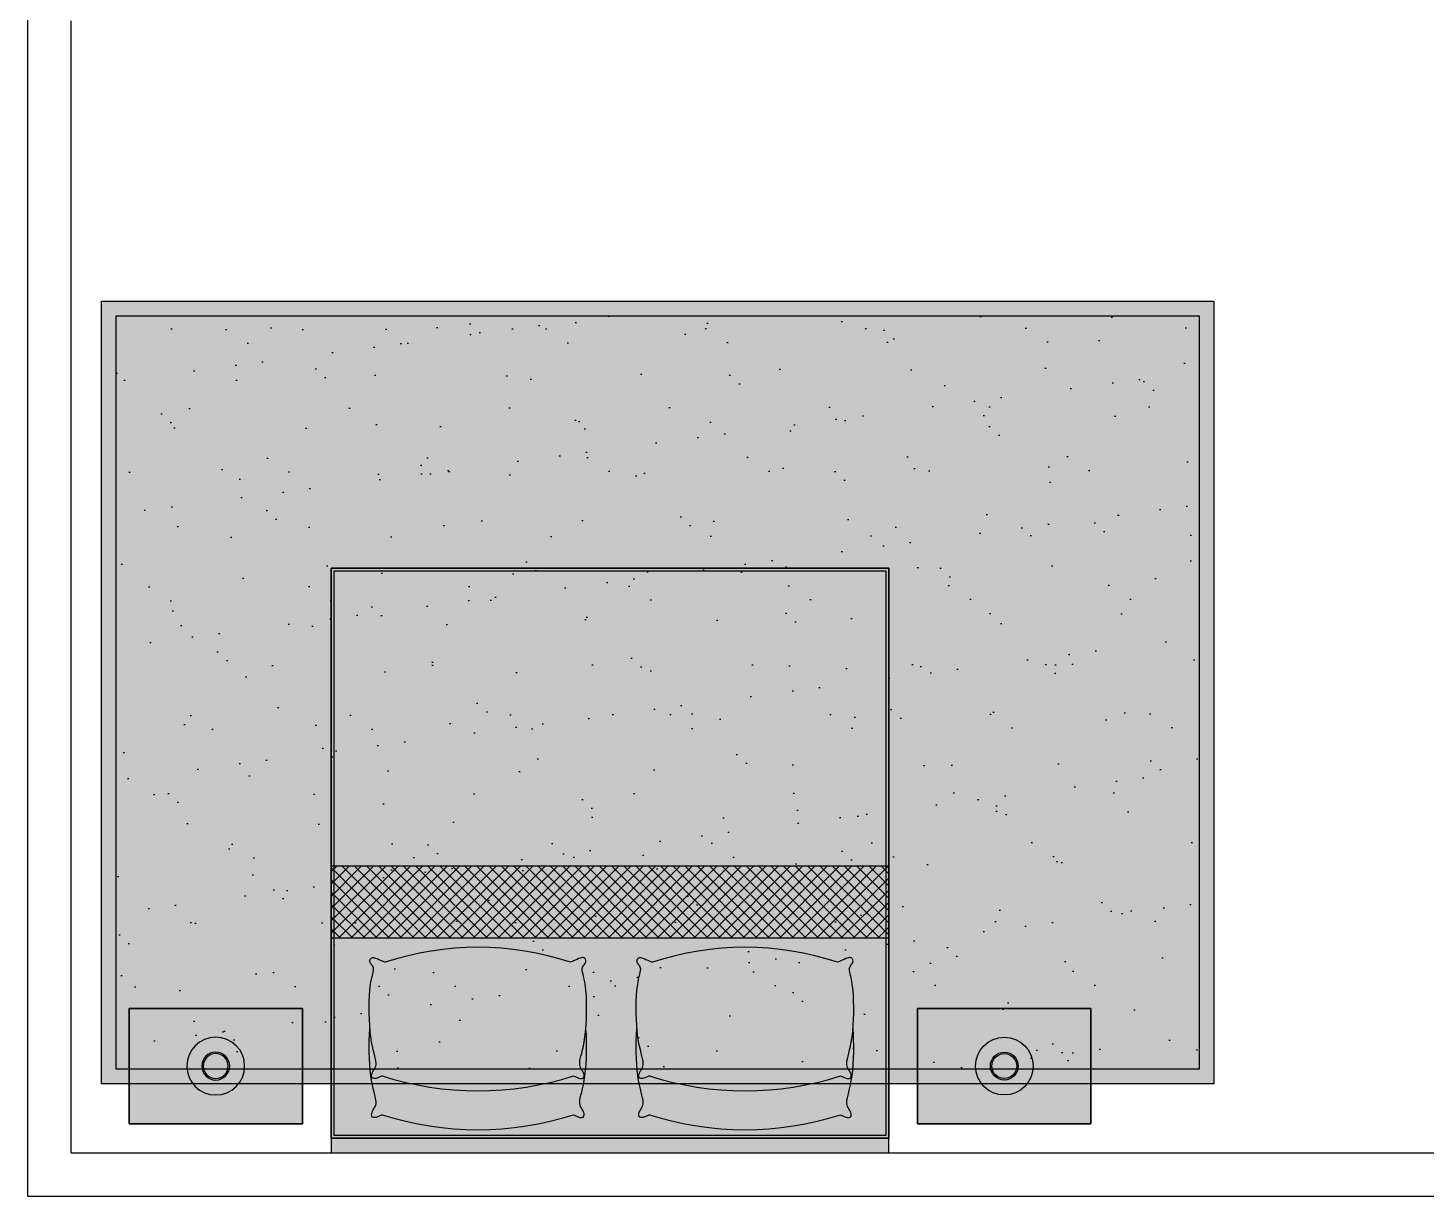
# Model space of a CAD drawing. Header units: millimetres. Extents: x 0 to 7.5, y 0 to 16.2.
# Drawn here: x 0 to 4.84, y 10 to 14.045 of the extents above; entities that cross this region are included whole.
import ezdxf

# ---------------------------------------------------------------- set-up
doc = ezdxf.new("R2010")
doc.units = ezdxf.units.MM
doc.linetypes.add('HIDDEN', pattern=[9.524999999999999, 6.35, -3.175])
for name, color, linetype in [('AI-Hatch mob', 254, 'Continuous'), ('AI-Mob', 2, 'Continuous'), ('AI-Produção', 1, 'Continuous'), ('AI-Proj mob', 1, 'HIDDEN'), ('ARQ_Alvenaria', 4, 'Continuous')]:
    doc.layers.add(name, color=color, linetype=linetype)

# ---------------------------------------------------------------- blocks, each defined once
blk = doc.blocks.new('CAMA KING SIZE 203X193')
at = {"layer": 'AI-Hatch mob', "true_color": 0xe1d8b7}
blk.add_hatch(color=254, dxfattribs=at).paths.add_polyline_path([(0.9650000000000034, -1.974800344044759), (-0.9650000000000034, -1.974800344044759), (-0.9650000000000034, -1.4210854715202e-14), (0.9650000000000034, 0)])
at = {"layer": 'AI-Hatch mob', "true_color": 0xd3bf96}
for points in [[(-0.1362429878320341, -0.2161726776925299), (-0.1236554540608807, -0.2101017709596111), (-0.1141091358046395, -0.2070848568059538), (-0.1072504033566162, -0.2066163068047566), (-0.1027256270021724, -0.2081904925291873), (-0.1001811770326384, -0.2113017855523829), (-0.09926342373334762, -0.2154445574475266), (-0.09961873739563032, -0.2201131797878184), (-0.100893488306852, -0.2248020241463782), (-0.1027598673400121, -0.2291189475621658), (-0.1049933476908933, -0.2331257489370975), (-0.1073952231429445, -0.2369977126389604), (-0.1097667874776249, -0.2409101230355253), (-0.1119093344743902, -0.2450382644943905), (-0.1136241579146997, -0.2495574213833742), (-0.1147125515820022, -0.2546428780701366), (-0.1149758092557676, -0.2604699189224498), (-0.114279776174655, -0.2672070864538858), (-0.1127485033921971, -0.2749959557616513), (-0.1105705934231622, -0.2839713600885352), (-0.1079346487823045, -0.2942681326776246), (-0.105029271978367, -0.3060211067723491), (-0.1020430655281075, -0.319365115615124), (-0.09916463194228697, -0.3344349924492853), (-0.09658257373163792, -0.3513655705175132), (-0.09445405965912812, -0.370178198261899), (-0.09356834134256076, -0.3810976422671239), (-0.09313384206986086, -0.3772537232892068), (-0.09186751091480971, -0.3597624700091706), (-0.09108615764768047, -0.3404442222553148), (-0.09078978227050527, -0.319845055591792), (-0.0909783847832557, -0.2985110455830045), (-0.09165196518594598, -0.27698826779362), (-0.09281052347657237, -0.2558227977881664), (-0.09445405965912812, -0.2355607111309985), (-0.09658257373163792, -0.2167480833865816), (-0.09916463194228697, -0.1998175053181503), (-0.1020430655281075, -0.184747628484208), (-0.105029271978367, -0.1714036196413709), (-0.1079346487823045, -0.1596506455468805), (-0.1105705934231622, -0.149353872957807), (-0.1127485033921971, -0.1403784686306886), (-0.114279776174655, -0.1325895993229387), (-0.1149758092557676, -0.1258524317914866), (-0.1147125515820022, -0.1200253909392366), (-0.1136241579146997, -0.1149399342525048), (-0.1119093344743902, -0.1104207773635371), (-0.1097667874776249, -0.1062926359046563), (-0.1073952231429445, -0.1023802255084196), (-0.1049933476908933, -0.09850826180624406), (-0.1027598673400121, -0.09450146043124974), (-0.100893488306852, -0.09018453701536844), (-0.09961873739563032, -0.0854956926568553), (-0.09926342373334762, -0.08082707031665759), (-0.1001811770326384, -0.07668429842141977), (-0.1027256270021724, -0.07357300539833389), (-0.1072504033566162, -0.07199881967384059), (-0.1141091358046395, -0.07246736967499112), (-0.1236554540608807, -0.07548428382872663), (-0.1362429878320341, -0.08155519056162941, 0.156401394796022), (-0.7983352765918141, -0.08155519056162941), (-0.8109228103649571, -0.07548428382874217), (-0.8204691286192087, -0.07246736967499112), (-0.8273278610672321, -0.07199881967384059), (-0.8318526374216759, -0.07357300539833389), (-0.8343970873912099, -0.07668429842141977), (-0.8353148406905007, -0.08082707031668912), (-0.8349595270282038, -0.0854956926568553), (-0.8336847761169963, -0.09018453701538443), (-0.8318183970838362, -0.09450146043124974), (-0.829584916732955, -0.0985082618062596), (-0.8271830412809038, -0.1023802255082322), (-0.8248114769462234, -0.1062926359047034), (-0.8226689299494581, -0.1104207773635841), (-0.8209541065091486, -0.1149399342525048), (-0.8198657128418461, -0.1200253909392521), (-0.8196024551680807, -0.1258524317915026), (-0.820298488251197, -0.1325895993229542), (-0.8218297610316512, -0.1403784686307197), (-0.8240076710006718, -0.1493538729579007), (-0.8266436156415438, -0.1596506455471149), (-0.8295489924454813, -0.171403619641449), (-0.8325351988957408, -0.1847476284841454), (-0.835413632483565, -0.1998175053181819), (-0.8379956906922104, -0.2167480833865971), (-0.840124204764706, -0.2355607111310296), (-0.8417677409472759, -0.2558227977881664), (-0.842926299239906, -0.276988267793667), (-0.8435998796405926, -0.2985110455828015), (-0.843788482153343, -0.3198450555917298), (-0.8434921067761678, -0.3404442222552682), (-0.8427107535110423, -0.3597624700092488), (-0.8414444223539874, -0.3772537232891913), (-0.841009923083277, -0.3810976422669206), (-0.840124204764706, -0.3701781982618519), (-0.8379956906922104, -0.3513655705175442), (-0.835413632483565, -0.3344349924491601), (-0.8325351988957408, -0.3193651156151707), (-0.8295489924454813, -0.3060211067722243), (-0.8266436156415438, -0.2942681326779839), (-0.8240076710006718, -0.2839713600885041), (-0.8218297610316512, -0.2749959557616513), (-0.820298488251197, -0.2672070864538858), (-0.8196024551680807, -0.2604699189224653), (-0.8198657128418461, -0.2546428780701526), (-0.8209541065091486, -0.2495574213833742), (-0.8226689299494581, -0.245038264494422), (-0.8248114769462234, -0.2409101230355568), (-0.8271830412809038, -0.2369977126391483), (-0.829584916732955, -0.233125748937129), (-0.8318183970838362, -0.2291189475621658), (-0.8336847761169963, -0.2248020241463942), (-0.8349595270282038, -0.2201131797878184), (-0.8353148406905007, -0.2154445574475425), (-0.8343970873912099, -0.2113017855523984), (-0.8318526374216759, -0.2081904925291873), (-0.8273278610672321, -0.2066163068047722), (-0.8204691286192087, -0.2070848568059693), (-0.8109228103649571, -0.2101017709596111), (-0.7983352765918141, -0.2161726776925299, -0.156401394796022)], [(0.1263124482005225, -0.2161726776925299), (0.1137249144293691, -0.2101017709596111), (0.1041785961731279, -0.2070848568059538), (0.09731986372510448, -0.2066163068047566), (0.09279508737066067, -0.2081904925291873), (0.09025063740112671, -0.2113017855523829), (0.08933288410183593, -0.2154445574475266), (0.08968819776411863, -0.2201131797878184), (0.09096294867534027, -0.2248020241463782), (0.09282932770850039, -0.2291189475621658), (0.09506280805938161, -0.2331257489370975), (0.09746468351143278, -0.2369977126389604), (0.09983624784611322, -0.2409101230355253), (0.1019787948428785, -0.2450382644943905), (0.103693618283188, -0.2495574213833742), (0.1047820119504905, -0.2546428780701366), (0.1050452696242559, -0.2604699189224498), (0.1043492365431433, -0.2672070864538858), (0.1028179637606854, -0.2749959557616513), (0.1006400537916505, -0.2839713600885352), (0.09800410915079283, -0.2942681326776246), (0.09509873234685529, -0.3060211067723491), (0.0921125258965958, -0.319365115615124), (0.08923409231077528, -0.3344349924492853), (0.08665203410012623, -0.3513655705175132), (0.08452352002761643, -0.370178198261899), (0.08363780171104906, -0.3810976422671239), (0.08320330243834917, -0.3772537232892068), (0.08193697128329802, -0.3597624700091706), (0.08115561801616877, -0.3404442222553148), (0.08085924263899358, -0.319845055591792), (0.08104784515174401, -0.2985110455830045), (0.08172142555443429, -0.27698826779362), (0.08287998384506068, -0.2558227977881664), (0.08452352002761643, -0.2355607111309985), (0.08665203410012623, -0.2167480833865816), (0.08923409231077528, -0.1998175053181503), (0.0921125258965958, -0.184747628484208), (0.09509873234685529, -0.1714036196413709), (0.09800410915079283, -0.1596506455468805), (0.1006400537916505, -0.149353872957807), (0.1028179637606854, -0.1403784686306886), (0.1043492365431433, -0.1325895993229387), (0.1050452696242559, -0.1258524317914866), (0.1047820119504905, -0.1200253909392366), (0.103693618283188, -0.1149399342525048), (0.1019787948428785, -0.1104207773635371), (0.09983624784611322, -0.1062926359046563), (0.09746468351143278, -0.1023802255084196), (0.09506280805938161, -0.09850826180624406), (0.09282932770850039, -0.09450146043124974), (0.09096294867534027, -0.09018453701536844), (0.08968819776411863, -0.0854956926568553), (0.08933288410183593, -0.08082707031665759), (0.09025063740112671, -0.07668429842141977), (0.09279508737066067, -0.07357300539833389), (0.09731986372510448, -0.07199881967384059), (0.1041785961731279, -0.07246736967499112), (0.1137249144293691, -0.07548428382872663), (0.1263124482005225, -0.08155519056162941, -0.156401394796022), (0.7884047369603024, -0.08155519056162941), (0.8009922707334454, -0.07548428382874217), (0.810538588987697, -0.07246736967499112), (0.8173973214357204, -0.07199881967384059), (0.8219220977901642, -0.07357300539833389), (0.8244665477596982, -0.07668429842141977), (0.825384301058989, -0.08082707031668912), (0.8250289873966921, -0.0854956926568553), (0.8237542364854846, -0.09018453701538443), (0.8218878574523245, -0.09450146043124974), (0.8196543771014433, -0.0985082618062596), (0.8172525016493921, -0.1023802255082322), (0.8148809373147117, -0.1062926359047034), (0.8127383903179464, -0.1104207773635841), (0.8110235668776369, -0.1149399342525048), (0.8099351732103344, -0.1200253909392521), (0.809671915536569, -0.1258524317915026), (0.8103679486196853, -0.1325895993229542), (0.8118992214001395, -0.1403784686307197), (0.8140771313691602, -0.1493538729579007), (0.8167130760100321, -0.1596506455471149), (0.8196184528139696, -0.171403619641449), (0.8226046592642291, -0.1847476284841454), (0.8254830928520533, -0.1998175053181819), (0.8280651510606987, -0.2167480833865971), (0.8301936651331943, -0.2355607111310296), (0.8318372013157642, -0.2558227977881664), (0.8329957596083943, -0.276988267793667), (0.8336693400090809, -0.2985110455828015), (0.8338579425218313, -0.3198450555917298), (0.8335615671446561, -0.3404442222552682), (0.8327802138795306, -0.3597624700092488), (0.8315138827224757, -0.3772537232891913), (0.8310793834517654, -0.3810976422669206), (0.8301936651331943, -0.3701781982618519), (0.8280651510606987, -0.3513655705175442), (0.8254830928520533, -0.3344349924491601), (0.8226046592642291, -0.3193651156151707), (0.8196184528139696, -0.3060211067722243), (0.8167130760100321, -0.2942681326779839), (0.8140771313691602, -0.2839713600885041), (0.8118992214001395, -0.2749959557616513), (0.8103679486196853, -0.2672070864538858), (0.809671915536569, -0.2604699189224653), (0.8099351732103344, -0.2546428780701526), (0.8110235668776369, -0.2495574213833742), (0.8127383903179464, -0.245038264494422), (0.8148809373147117, -0.2409101230355568), (0.8172525016493921, -0.2369977126391483), (0.8196543771014433, -0.233125748937129), (0.8218878574523245, -0.2291189475621658), (0.8237542364854846, -0.2248020241463942), (0.8250289873966921, -0.2201131797878184), (0.825384301058989, -0.2154445574475425), (0.8244665477596982, -0.2113017855523984), (0.8219220977901642, -0.2081904925291873), (0.8173973214357204, -0.2066163068047722), (0.810538588987697, -0.2070848568059693), (0.8009922707334454, -0.2101017709596111), (0.7884047369603024, -0.2161726776925299, 0.156401394796022)], [(-0.7983352765918141, -0.2161726776925299), (-0.8109228103649571, -0.2101017709596111), (-0.8204691286192087, -0.2070848568059693), (-0.8273278610672321, -0.2066163068047722), (-0.8318526374216759, -0.2081904925291873), (-0.8343970873912099, -0.2113017855523829), (-0.8353148406905007, -0.2154445574475581), (-0.8349595270282038, -0.2201131797878184), (-0.8336847761169963, -0.2248020241464097), (-0.8318183970838362, -0.2291189475621969), (-0.829584916732955, -0.233125748937129), (-0.8271830412809038, -0.2369977126389764), (-0.8248114769462234, -0.2409101230355408), (-0.8226689299494581, -0.2450382644944065), (-0.8209541065091486, -0.2495574213833582), (-0.8198657128418461, -0.2546428780701366), (-0.8196024551680807, -0.2604699189224653), (-0.820298488251197, -0.2672070864538858), (-0.8218297610316512, -0.2749959557616357), (-0.8240076710006718, -0.2839713600886133), (-0.8266436156415438, -0.2942681326774994), (-0.8295489924454813, -0.3060211067722709), (-0.8325351988957408, -0.3193651156151707), (-0.835413632483565, -0.3344349924492227), (-0.8379956906922104, -0.3513655705175602), (-0.840124204764706, -0.3701781982618049), (-0.8417677409472759, -0.3904402849190198), (-0.842926299239906, -0.411605754924536), (-0.8435998796405926, -0.4331285327138739), (-0.843788482153343, -0.4544625427225517), (-0.8434921067761678, -0.4750617093861527), (-0.8427107535110423, -0.4943799571402119), (-0.8414444223539874, -0.5118712104201544), (-0.8397211791575216, -0.5271163619495418), (-0.837681353172286, -0.540204177603838), (-0.8354933394974609, -0.5513503915465017), (-0.8333255332342304, -0.5607707379408504), (-0.8313463294857399, -0.5686809509502018), (-0.8297241233491803, -0.5752967647384688), (-0.828627309927711, -0.5808339134685929), (-0.8282242843205125, -0.585508131304112), (-0.8286250646588655, -0.5895171743769732), (-0.8297061612064311, -0.5929868866928465), (-0.8312857072489948, -0.5960251342259859), (-0.8331818360823178, -0.5987397829505037), (-0.8352126809961788, -0.6012386988407306), (-0.8371963752823461, -0.6036297478705457), (-0.8389510522306125, -0.6060207960144517), (-0.8402948451327319, -0.6085197092465457), (-0.8410801276183264, -0.6111961510176878), (-0.841296234664398, -0.613966974685618), (-0.8409667415837845, -0.6167108310847147), (-0.8401152236933456, -0.6193063710494351), (-0.8387652563019117, -0.6216322454141414), (-0.8369404147283319, -0.62356710501329), (-0.8346642742854442, -0.6249896006812756), (-0.8319604102861007, -0.6257783832525226), (-0.8288333132679924, -0.6258413169582022), (-0.8252111346521502, -0.6252031196166037), (-0.8210029410884658, -0.6239177224428096), (-0.81611779921883, -0.6220390566517926), (-0.8104647756911305, -0.619621053458713), (-0.8039529371492478, -0.6167176440786526), (-0.7964913502410695, -0.6133827597266155), (-0.7879890816084867, -0.6096703316175427, 0.1615907305966027), (-0.1465891828153616, -0.6096703316175427), (-0.1380869141847683, -0.6133827597265844), (-0.1306253272746005, -0.6167176440786526), (-0.1241134887327178, -0.6196210534588067), (-0.1184604652050183, -0.6220390566518397), (-0.1135753233353824, -0.6239177224427941), (-0.109367129771698, -0.6252031196166037), (-0.1057449511578596, -0.6258413169582022), (-0.1026178541377334, -0.6257783832525226), (-0.09991399013840407, -0.6249896006812912), (-0.09763784969551637, -0.62356710501329), (-0.0958130081219366, -0.6216322454141414), (-0.09446304073250644, -0.6193063710494351), (-0.0936115228400638, -0.6167108310847147), (-0.09328202975945032, -0.613966974685618), (-0.09349813680552188, -0.6111961510177033), (-0.09428341929111639, -0.6085197092465613), (-0.09562721219323578, -0.6060207960144672), (-0.09738188914349166, -0.6036297478705612), (-0.09936558342766943, -0.6012386988406684), (-0.1013964283415305, -0.5987397829505037), (-0.1032925571748535, -0.5960251342259704), (-0.1048721032194067, -0.592986886692862), (-0.1059531997649827, -0.5895171743769887), (-0.1063539801033215, -0.585508131304112), (-0.1059509544961372, -0.5808339134685774), (-0.104854141074668, -0.5752967647385154), (-0.1032319349381083, -0.5686809509503115), (-0.1012527311896179, -0.560770737940897), (-0.09908492492637322, -0.5513503915464861), (-0.09689691125355182, -0.5402041776038851), (-0.09485708526632664, -0.5271163619496044), (-0.09313384206986086, -0.5118712104201544), (-0.09186751091480971, -0.494379957140243), (-0.09108615764768047, -0.4750617093861371), (-0.09078978227050527, -0.4544625427225832), (-0.0909783847832557, -0.4331285327138894), (-0.09165196518594598, -0.411605754924536), (-0.09281052347657237, -0.3904402849190669), (-0.09445405965912812, -0.370178198261899), (-0.09658257373163792, -0.3513655705175287), (-0.09916463194228697, -0.3344349924491601), (-0.1020430655281075, -0.3193651156152022), (-0.105029271978367, -0.3060211067723961), (-0.1079346487823045, -0.2942681326777339), (-0.1105705934231622, -0.2839713600886133), (-0.1127485033921971, -0.2749959557616357), (-0.114279776174655, -0.2672070864539173), (-0.1149758092557676, -0.2604699189224653), (-0.1147125515820022, -0.2546428780701526), (-0.1136241579146997, -0.2495574213833742), (-0.1119093344743902, -0.2450382644944065), (-0.1097667874776249, -0.2409101230355097), (-0.1073952231429445, -0.2369977126389919), (-0.1049933476908933, -0.233125748937113), (-0.1027598673400121, -0.2291189475621498), (-0.100893488306852, -0.2248020241464097), (-0.09961873739563032, -0.2201131797878184), (-0.09926342373334762, -0.2154445574475425), (-0.1001811770326384, -0.2113017855523829), (-0.1027256270021724, -0.2081904925291873), (-0.1072504033566162, -0.2066163068047722), (-0.1141091358046395, -0.2070848568059693), (-0.1236554540608807, -0.2101017709595956), (-0.1362429878320341, -0.2161726776925299, 0.156401394796022)], [(0.7884047369603024, -0.2161726776925299), (0.8009922707334454, -0.2101017709596111), (0.810538588987697, -0.2070848568059693), (0.8173973214357204, -0.2066163068047722), (0.8219220977901642, -0.2081904925291873), (0.8244665477596982, -0.2113017855523829), (0.825384301058989, -0.2154445574475581), (0.8250289873966921, -0.2201131797878184), (0.8237542364854846, -0.2248020241464097), (0.8218878574523245, -0.2291189475621969), (0.8196543771014433, -0.233125748937129), (0.8172525016493921, -0.2369977126389764), (0.8148809373147117, -0.2409101230355408), (0.8127383903179464, -0.2450382644944065), (0.8110235668776369, -0.2495574213833582), (0.8099351732103344, -0.2546428780701366), (0.809671915536569, -0.2604699189224653), (0.8103679486196853, -0.2672070864538858), (0.8118992214001395, -0.2749959557616357), (0.8140771313691602, -0.2839713600886133), (0.8167130760100321, -0.2942681326774994), (0.8196184528139696, -0.3060211067722709), (0.8226046592642291, -0.3193651156151707), (0.8254830928520533, -0.3344349924492227), (0.8280651510606987, -0.3513655705175602), (0.8301936651331943, -0.3701781982618049), (0.8318372013157642, -0.3904402849190198), (0.8329957596083943, -0.411605754924536), (0.8336693400090809, -0.4331285327138739), (0.8338579425218313, -0.4544625427225517), (0.8335615671446561, -0.4750617093861527), (0.8327802138795306, -0.4943799571402119), (0.8315138827224757, -0.5118712104201544), (0.82979063952601, -0.5271163619495418), (0.8277508135407743, -0.540204177603838), (0.8255627998659492, -0.5513503915465017), (0.8233949936027187, -0.5607707379408504), (0.8214157898542283, -0.5686809509502018), (0.8197935837176686, -0.5752967647384688), (0.8186967702961994, -0.5808339134685929), (0.8182937446890008, -0.585508131304112), (0.8186945250273538, -0.5895171743769732), (0.8197756215749195, -0.5929868866928465), (0.8213551676174831, -0.5960251342259859), (0.8232512964508061, -0.5987397829505037), (0.8252821413646672, -0.6012386988407306), (0.8272658356508344, -0.6036297478705457), (0.8290205125991008, -0.6060207960144517), (0.8303643055012202, -0.6085197092465457), (0.8311495879868147, -0.6111961510176878), (0.8313656950328863, -0.613966974685618), (0.8310362019522728, -0.6167108310847147), (0.8301846840618339, -0.6193063710494351), (0.8288347166704, -0.6216322454141414), (0.8270098750968202, -0.62356710501329), (0.8247337346539325, -0.6249896006812756), (0.822029870654589, -0.6257783832525226), (0.8189027736364807, -0.6258413169582022), (0.8152805950206385, -0.6252031196166037), (0.8110724014569541, -0.6239177224428096), (0.8061872595873183, -0.6220390566517926), (0.8005342360596188, -0.619621053458713), (0.7940223975177361, -0.6167176440786526), (0.7865608106095578, -0.6133827597266155), (0.778058541976975, -0.6096703316175427, -0.1615907305966027), (0.1366586431838499, -0.6096703316175427), (0.1281563745532566, -0.6133827597265844), (0.1206947876430888, -0.6167176440786526), (0.1141829491012061, -0.6196210534588067), (0.1085299255735066, -0.6220390566518397), (0.1036447837038708, -0.6239177224427941), (0.09943659014018635, -0.6252031196166037), (0.09581441152634795, -0.6258413169582022), (0.0926873145062217, -0.6257783832525226), (0.08998345050689238, -0.6249896006812912), (0.08770731006400467, -0.62356710501329), (0.08588246849042491, -0.6216322454141414), (0.08453250110099475, -0.6193063710494351), (0.0836809832085521, -0.6167108310847147), (0.08335149012793863, -0.613966974685618), (0.08356759717401019, -0.6111961510177033), (0.0843528796596047, -0.6085197092465613), (0.08569667256172409, -0.6060207960144672), (0.08745134951197997, -0.6036297478705612), (0.08943504379615774, -0.6012386988406684), (0.09146588871001882, -0.5987397829505037), (0.09336201754334184, -0.5960251342259704), (0.09494156358789496, -0.592986886692862), (0.09602266013347105, -0.5895171743769887), (0.09642344047180984, -0.585508131304112), (0.09602041486462554, -0.5808339134685774), (0.09492360144315626, -0.5752967647385154), (0.09330139530659665, -0.5686809509503115), (0.09132219155810617, -0.560770737940897), (0.08915438529486153, -0.5513503915464861), (0.08696637162204013, -0.5402041776038851), (0.08492654563481494, -0.5271163619496044), (0.08320330243834917, -0.5118712104201544), (0.08193697128329802, -0.494379957140243), (0.08115561801616877, -0.4750617093861371), (0.08085924263899358, -0.4544625427225832), (0.08104784515174401, -0.4331285327138894), (0.08172142555443429, -0.411605754924536), (0.08287998384506068, -0.3904402849190669), (0.08452352002761643, -0.370178198261899), (0.08665203410012623, -0.3513655705175287), (0.08923409231077528, -0.3344349924491601), (0.0921125258965958, -0.3193651156152022), (0.09509873234685529, -0.3060211067723961), (0.09800410915079283, -0.2942681326777339), (0.1006400537916505, -0.2839713600886133), (0.1028179637606854, -0.2749959557616357), (0.1043492365431433, -0.2672070864539173), (0.1050452696242559, -0.2604699189224653), (0.1047820119504905, -0.2546428780701526), (0.103693618283188, -0.2495574213833742), (0.1019787948428785, -0.2450382644944065), (0.09983624784611322, -0.2409101230355097), (0.09746468351143278, -0.2369977126389919), (0.09506280805938161, -0.233125748937113), (0.09282932770850039, -0.2291189475621498), (0.09096294867534027, -0.2248020241464097), (0.08968819776411863, -0.2201131797878184), (0.08933288410183593, -0.2154445574475425), (0.09025063740112671, -0.2113017855523829), (0.09279508737066067, -0.2081904925291873), (0.09731986372510448, -0.2066163068047722), (0.1041785961731279, -0.2070848568059693), (0.1137249144293691, -0.2101017709595956), (0.1263124482005225, -0.2161726776925299, -0.156401394796022)], [(-0.9650000000000034, -0.6929531569828526), (0.9650000000000034, -0.6929531569828526), (0.9650000000000034, -0.9429531569828384), (-0.9650000000000034, -0.9429531569828384)]]:
    blk.add_hatch(color=9, dxfattribs=at).paths.add_polyline_path(points)
at = {"layer": 'AI-Hatch mob', "ltscale": 0.5}
h = blk.add_hatch(dxfattribs=at)
h.set_pattern_fill('_USER', color=33, scale=0.03, angle=225, style=0, double=1, pattern_type=0)
h.set_pattern_definition([(135, (-0.9300000000001489, -0.6929531569828526), (0.02121320343559643, 0.02121320343559643), []), (45.00000000000001, (-0.9300000000001489, -0.6929531569828526), (0.02121320343559643, -0.02121320343559642), [])])
h.paths.add_polyline_path([(-0.9650000000000034, -0.6929531569828526), (0.9650000000000034, -0.6929531569828526), (0.9650000000000034, -0.9429531569828384), (-0.9650000000000034, -0.9429531569828384)])
for p, q in [((-0.1362429878320341, -0.08155519056162941), (-0.1236554540608807, -0.07548428382872663)), ((-0.1236554540608807, -0.07548428382872663), (-0.1141091358046395, -0.07246736967499112)), ((-0.1141091358046395, -0.07246736967499112), (-0.1072504033566162, -0.07199881967382504)), ((-0.1072504033566162, -0.07199881967382504), (-0.1027256270021724, -0.07357300539833389)), ((-0.1027598673400121, -0.09450146043124974), (-0.1049933476908933, -0.09850826180627559)), ((-0.100893488306852, -0.09018453701538443), (-0.1027598673400121, -0.09450146043124974)), ((-0.1027256270021724, -0.07357300539833389), (-0.1001811770326384, -0.07668429842141977)), ((-0.09961873739563032, -0.0854956926568553), (-0.100893488306852, -0.09018453701538443)), ((-0.1001811770326384, -0.07668429842141977), (-0.09926342373334762, -0.08082707031667313)), ((-0.09926342373334762, -0.08082707031667313), (-0.09961873739563032, -0.0854956926568553)), ((0.09025063740112671, -0.07668429842141977), (0.08933288410183593, -0.08082707031667313)), ((0.08933288410183593, -0.08082707031667313), (0.08968819776411863, -0.0854956926568553)), ((0.08968819776411863, -0.0854956926568553), (0.09096294867534027, -0.09018453701538443)), ((0.09279508737066067, -0.07357300539833389), (0.09025063740112671, -0.07668429842141977)), ((0.09096294867534027, -0.09018453701538443), (0.09282932770850039, -0.09450146043124974)), ((0.09731986372510448, -0.07199881967382504), (0.09279508737066067, -0.07357300539833389)), ((0.09282932770850039, -0.09450146043124974), (0.09506280805938161, -0.09850826180627559)), ((0.1041785961731279, -0.07246736967499112), (0.09731986372510448, -0.07199881967382504)), ((0.1137249144293691, -0.07548428382872663), (0.1041785961731279, -0.07246736967499112)), ((0.1263124482005225, -0.08155519056162941), (0.1137249144293691, -0.07548428382872663)), ((-0.1147125515820022, -0.1200253909392366), (-0.1149758092557676, -0.1258524317915026)), ((-0.1149758092557676, -0.1258524317915026), (-0.114279776174655, -0.1325895993229542)), ((-0.1136241579146997, -0.1149399342524893), (-0.1147125515820022, -0.1200253909392366)), ((-0.114279776174655, -0.1325895993229542), (-0.1127485033921971, -0.1403784686307197)), ((-0.1119093344743902, -0.110420777363553), (-0.1136241579146997, -0.1149399342524893)), ((-0.1127485033921971, -0.1403784686307197), (-0.1105705934231622, -0.1493538729577288)), ((-0.1097667874776249, -0.1062926359047034), (-0.1119093344743902, -0.110420777363553)), ((-0.1073952231429445, -0.1023802255081696), (-0.1097667874776249, -0.1062926359047034)), ((-0.1049933476908933, -0.09850826180627559), (-0.1073952231429445, -0.1023802255081696)), ((0.09506280805938161, -0.09850826180627559), (0.09746468351143278, -0.1023802255081696)), ((0.09746468351143278, -0.1023802255081696), (0.09983624784611322, -0.1062926359047034)), ((0.09983624784611322, -0.1062926359047034), (0.1019787948428785, -0.110420777363553)), ((0.1028179637606854, -0.1403784686307197), (0.1006400537916505, -0.1493538729577288)), ((0.1019787948428785, -0.110420777363553), (0.103693618283188, -0.1149399342524893)), ((0.1043492365431433, -0.1325895993229542), (0.1028179637606854, -0.1403784686307197)), ((0.103693618283188, -0.1149399342524893), (0.1047820119504905, -0.1200253909392366)), ((0.1050452696242559, -0.1258524317915026), (0.1043492365431433, -0.1325895993229542)), ((0.1047820119504905, -0.1200253909392366), (0.1050452696242559, -0.1258524317915026)), ((-0.1105705934231622, -0.1493538729577288), (-0.1079346487823045, -0.1596506455468649)), ((-0.1079346487823045, -0.1596506455468649), (-0.105029271978367, -0.1714036196413864)), ((-0.105029271978367, -0.1714036196413864), (-0.1020430655281075, -0.184747628484208)), ((-0.1020430655281075, -0.184747628484208), (-0.09916463194228697, -0.1998175053181974)), ((0.0921125258965958, -0.184747628484208), (0.08923409231077528, -0.1998175053181974)), ((0.09509873234685529, -0.1714036196413864), (0.0921125258965958, -0.184747628484208)), ((0.09800410915079283, -0.1596506455468649), (0.09509873234685529, -0.1714036196413864)), ((0.1006400537916505, -0.1493538729577288), (0.09800410915079283, -0.1596506455468649)), ((-0.1362429878320341, -0.2161726776925299), (-0.1236554540608807, -0.2101017709596111)), ((-0.1236554540608807, -0.2101017709596111), (-0.1141091358046395, -0.2070848568059693)), ((-0.1141091358046395, -0.2070848568059693), (-0.1072504033566162, -0.2066163068047722)), ((-0.1097667874776249, -0.2409101230355253), (-0.1119093344743902, -0.2450382644944065)), ((-0.1073952231429445, -0.2369977126390075), (-0.1097667874776249, -0.2409101230355253)), ((-0.1049933476908933, -0.233125748937129), (-0.1073952231429445, -0.2369977126390075)), ((-0.1072504033566162, -0.2066163068047722), (-0.1027256270021724, -0.2081904925291873)), ((-0.1027598673400121, -0.2291189475621658), (-0.1049933476908933, -0.233125748937129)), ((-0.100893488306852, -0.2248020241463782), (-0.1027598673400121, -0.2291189475621658)), ((-0.1027256270021724, -0.2081904925291873), (-0.1001811770326384, -0.2113017855523829)), ((-0.09961873739563032, -0.2201131797878184), (-0.100893488306852, -0.2248020241463782)), ((-0.1001811770326384, -0.2113017855523829), (-0.09926342373334762, -0.2154445574475425)), ((-0.09926342373334762, -0.2154445574475425), (-0.09961873739563032, -0.2201131797878184)), ((-0.09916463194228697, -0.1998175053181974), (-0.09658257373163792, -0.2167480833866442)), ((-0.09658257373163792, -0.2167480833866442), (-0.09445405965912812, -0.2355607111310456)), ((-0.09445405965912812, -0.2355607111310456), (-0.09281052347657237, -0.255822797788182)), ((0.08452352002761643, -0.2355607111310456), (0.08287998384506068, -0.255822797788182)), ((0.08665203410012623, -0.2167480833866442), (0.08452352002761643, -0.2355607111310456)), ((0.08923409231077528, -0.1998175053181974), (0.08665203410012623, -0.2167480833866442)), ((0.09025063740112671, -0.2113017855523829), (0.08933288410183593, -0.2154445574475425)), ((0.08933288410183593, -0.2154445574475425), (0.08968819776411863, -0.2201131797878184)), ((0.08968819776411863, -0.2201131797878184), (0.09096294867534027, -0.2248020241463782)), ((0.09279508737066067, -0.2081904925291873), (0.09025063740112671, -0.2113017855523829)), ((0.09096294867534027, -0.2248020241463782), (0.09282932770850039, -0.2291189475621658)), ((0.09731986372510448, -0.2066163068047722), (0.09279508737066067, -0.2081904925291873)), ((0.09282932770850039, -0.2291189475621658), (0.09506280805938161, -0.233125748937129)), ((0.09506280805938161, -0.233125748937129), (0.09746468351143278, -0.2369977126390075)), ((0.1041785961731279, -0.2070848568059693), (0.09731986372510448, -0.2066163068047722)), ((0.09746468351143278, -0.2369977126390075), (0.09983624784611322, -0.2409101230355253)), ((0.09983624784611322, -0.2409101230355253), (0.1019787948428785, -0.2450382644944065)), ((0.1137249144293691, -0.2101017709596111), (0.1041785961731279, -0.2070848568059693)), ((0.1263124482005225, -0.2161726776925299), (0.1137249144293691, -0.2101017709596111)), ((-0.1147125515820022, -0.2546428780701366), (-0.1149758092557676, -0.2604699189224498)), ((-0.1149758092557676, -0.2604699189224498), (-0.114279776174655, -0.2672070864539013)), ((-0.1136241579146997, -0.2495574213833742), (-0.1147125515820022, -0.2546428780701366)), ((-0.114279776174655, -0.2672070864539013), (-0.1127485033921971, -0.2749959557616202)), ((-0.1119093344743902, -0.2450382644944065), (-0.1136241579146997, -0.2495574213833742)), ((-0.1127485033921971, -0.2749959557616202), (-0.1105705934231622, -0.2839713600885978)), ((-0.1105705934231622, -0.2839713600885978), (-0.1079346487823045, -0.2942681326778431)), ((-0.09281052347657237, -0.255822797788182), (-0.09165196518594598, -0.2769882677936359)), ((-0.09165196518594598, -0.2769882677936359), (-0.0909783847832557, -0.2985110455829418)), ((0.08172142555443429, -0.2769882677936359), (0.08104784515174401, -0.2985110455829418)), ((0.08287998384506068, -0.255822797788182), (0.08172142555443429, -0.2769882677936359)), ((0.1006400537916505, -0.2839713600885978), (0.09800410915079283, -0.2942681326778431)), ((0.1028179637606854, -0.2749959557616202), (0.1006400537916505, -0.2839713600885978)), ((0.1019787948428785, -0.2450382644944065), (0.103693618283188, -0.2495574213833742)), ((0.1043492365431433, -0.2672070864539013), (0.1028179637606854, -0.2749959557616202)), ((0.103693618283188, -0.2495574213833742), (0.1047820119504905, -0.2546428780701366)), ((0.1050452696242559, -0.2604699189224498), (0.1043492365431433, -0.2672070864539013)), ((0.1047820119504905, -0.2546428780701366), (0.1050452696242559, -0.2604699189224498)), ((-0.1079346487823045, -0.2942681326778431), (-0.105029271978367, -0.306021106772365)), ((-0.105029271978367, -0.306021106772365), (-0.1020430655281075, -0.3193651156151551)), ((-0.1020430655281075, -0.3193651156151551), (-0.09916463194228697, -0.3344349924492227)), ((-0.09916463194228697, -0.3344349924492227), (-0.09658257373163792, -0.3513655705175442)), ((-0.09078978227050527, -0.3198450555916827), (-0.09108615764768047, -0.3404442222552682)), ((-0.0909783847832557, -0.2985110455829418), (-0.09078978227050527, -0.3198450555916827)), ((0.08104784515174401, -0.2985110455829418), (0.08085924263899358, -0.3198450555916827)), ((0.08085924263899358, -0.3198450555916827), (0.08115561801616877, -0.3404442222552682)), ((0.08923409231077528, -0.3344349924492227), (0.08665203410012623, -0.3513655705175442)), ((0.0921125258965958, -0.3193651156151551), (0.08923409231077528, -0.3344349924492227)), ((0.09509873234685529, -0.306021106772365), (0.0921125258965958, -0.3193651156151551)), ((0.09800410915079283, -0.2942681326778431), (0.09509873234685529, -0.306021106772365)), ((-0.09658257373163792, -0.3513655705175442), (-0.09445405965912812, -0.370178198261899)), ((-0.09445405965912812, -0.370178198261899), (-0.09281052347657237, -0.3904402849190669)), ((-0.09313384206986086, -0.3772537232891913), (-0.09356834134256076, -0.3810976422669832)), ((-0.09186751091480971, -0.3597624700092488), (-0.09313384206986086, -0.3772537232891913)), ((-0.09108615764768047, -0.3404442222552682), (-0.09186751091480971, -0.3597624700092488)), ((0.08115561801616877, -0.3404442222552682), (0.08193697128329802, -0.3597624700092488)), ((0.08193697128329802, -0.3597624700092488), (0.08320330243834917, -0.3772537232891913)), ((0.08452352002761643, -0.370178198261899), (0.08287998384506068, -0.3904402849190669)), ((0.08320330243834917, -0.3772537232891913), (0.08363780171104906, -0.3810976422669832)), ((0.08665203410012623, -0.3513655705175442), (0.08452352002761643, -0.370178198261899)), ((-0.09281052347657237, -0.3904402849190669), (-0.09165196518594598, -0.411605754924536)), ((-0.09165196518594598, -0.411605754924536), (-0.0909783847832557, -0.4331285327138739)), ((-0.0909783847832557, -0.4331285327138739), (-0.09078978227050527, -0.4544625427225677)), ((0.08104784515174401, -0.4331285327138739), (0.08085924263899358, -0.4544625427225677)), ((0.08172142555443429, -0.411605754924536), (0.08104784515174401, -0.4331285327138739)), ((0.08287998384506068, -0.3904402849190669), (0.08172142555443429, -0.411605754924536)), ((-0.09108615764768047, -0.4750617093861687), (-0.09186751091480971, -0.4943799571401803)), ((-0.09078978227050527, -0.4544625427225677), (-0.09108615764768047, -0.4750617093861687)), ((0.08085924263899358, -0.4544625427225677), (0.08115561801616877, -0.4750617093861687)), ((0.08115561801616877, -0.4750617093861687), (0.08193697128329802, -0.4943799571401803)), ((-0.09485708526632664, -0.5271163619495574), (-0.09689691125355182, -0.5402041776038851)), ((-0.09313384206986086, -0.5118712104201544), (-0.09485708526632664, -0.5271163619495574)), ((-0.09186751091480971, -0.4943799571401803), (-0.09313384206986086, -0.5118712104201544)), ((0.08193697128329802, -0.4943799571401803), (0.08320330243834917, -0.5118712104201544)), ((0.08320330243834917, -0.5118712104201544), (0.08492654563481494, -0.5271163619495574)), ((0.08492654563481494, -0.5271163619495574), (0.08696637162204013, -0.5402041776038851)), ((-0.104854141074668, -0.5752967647384843), (-0.1059509544961372, -0.5808339134685929)), ((-0.1032319349381083, -0.5686809509503741), (-0.104854141074668, -0.5752967647384843)), ((-0.1012527311896179, -0.560770737940866), (-0.1032319349381083, -0.5686809509503741)), ((-0.09908492492637322, -0.5513503915465017), (-0.1012527311896179, -0.560770737940866)), ((-0.09689691125355182, -0.5402041776038851), (-0.09908492492637322, -0.5513503915465017)), ((0.08696637162204013, -0.5402041776038851), (0.08915438529486153, -0.5513503915465017)), ((0.08915438529486153, -0.5513503915465017), (0.09132219155810617, -0.560770737940866)), ((0.09132219155810617, -0.560770737940866), (0.09330139530659665, -0.5686809509503741)), ((0.09330139530659665, -0.5686809509503741), (0.09492360144315626, -0.5752967647384843)), ((0.09492360144315626, -0.5752967647384843), (0.09602041486462554, -0.5808339134685929)), ((-0.1380869141847683, -0.6133827597265684), (-0.1465891828153616, -0.6096703316175427)), ((-0.1306253272746005, -0.6167176440786526), (-0.1380869141847683, -0.6133827597265684)), ((-0.1241134887327178, -0.6196210534587601), (-0.1306253272746005, -0.6167176440786526)), ((-0.1184604652050183, -0.6220390566518241), (-0.1241134887327178, -0.6196210534587601)), ((-0.1135753233353824, -0.6239177224427941), (-0.1184604652050183, -0.6220390566518241)), ((-0.109367129771698, -0.6252031196166037), (-0.1135753233353824, -0.6239177224427941)), ((-0.1057449511578596, -0.6258413169582022), (-0.109367129771698, -0.6252031196166037)), ((-0.1059509544961372, -0.5808339134685929), (-0.1063539801033215, -0.5855081313041275)), ((-0.1063539801033215, -0.5855081313041275), (-0.1059531997649827, -0.5895171743769732)), ((-0.1059531997649827, -0.5895171743769732), (-0.1048721032194067, -0.592986886692862)), ((-0.1026178541377334, -0.6257783832525226), (-0.1057449511578596, -0.6258413169582022)), ((-0.1048721032194067, -0.592986886692862), (-0.1032925571748535, -0.5960251342259704)), ((-0.1032925571748535, -0.5960251342259704), (-0.1013964283415305, -0.5987397829504877)), ((-0.09991399013840407, -0.6249896006812756), (-0.1026178541377334, -0.6257783832525226)), ((-0.1013964283415305, -0.5987397829504877), (-0.09936558342766943, -0.6012386988406213)), ((-0.09763784969551637, -0.62356710501329), (-0.09991399013840407, -0.6249896006812756)), ((-0.09936558342766943, -0.6012386988406213), (-0.09738188914349166, -0.6036297478705612)), ((-0.0958130081219366, -0.6216322454141414), (-0.09763784969551637, -0.62356710501329)), ((-0.09738188914349166, -0.6036297478705612), (-0.09562721219323578, -0.6060207960144672)), ((-0.09446304073250644, -0.6193063710494351), (-0.0958130081219366, -0.6216322454141414)), ((-0.09562721219323578, -0.6060207960144672), (-0.09428341929111639, -0.6085197092465457)), ((-0.0936115228400638, -0.6167108310847147), (-0.09446304073250644, -0.6193063710494351)), ((-0.09428341929111639, -0.6085197092465457), (-0.09349813680552188, -0.6111961510176878)), ((-0.09328202975945032, -0.613966974685618), (-0.0936115228400638, -0.6167108310847147)), ((-0.09349813680552188, -0.6111961510176878), (-0.09328202975945032, -0.613966974685618)), ((0.08356759717401019, -0.6111961510176878), (0.08335149012793863, -0.613966974685618)), ((0.08335149012793863, -0.613966974685618), (0.0836809832085521, -0.6167108310847147)), ((0.0843528796596047, -0.6085197092465457), (0.08356759717401019, -0.6111961510176878)), ((0.0836809832085521, -0.6167108310847147), (0.08453250110099475, -0.6193063710494351)), ((0.08569667256172409, -0.6060207960144672), (0.0843528796596047, -0.6085197092465457)), ((0.08453250110099475, -0.6193063710494351), (0.08588246849042491, -0.6216322454141414)), ((0.08745134951197997, -0.6036297478705612), (0.08569667256172409, -0.6060207960144672)), ((0.08588246849042491, -0.6216322454141414), (0.08770731006400467, -0.62356710501329)), ((0.08943504379615774, -0.6012386988406213), (0.08745134951197997, -0.6036297478705612)), ((0.08770731006400467, -0.62356710501329), (0.08998345050689238, -0.6249896006812756)), ((0.09146588871001882, -0.5987397829504877), (0.08943504379615774, -0.6012386988406213)), ((0.08998345050689238, -0.6249896006812756), (0.0926873145062217, -0.6257783832525226)), ((0.09336201754334184, -0.5960251342259704), (0.09146588871001882, -0.5987397829504877)), ((0.0926873145062217, -0.6257783832525226), (0.09581441152634795, -0.6258413169582022)), ((0.09494156358789496, -0.592986886692862), (0.09336201754334184, -0.5960251342259704)), ((0.09602266013347105, -0.5895171743769732), (0.09494156358789496, -0.592986886692862)), ((0.09581441152634795, -0.6258413169582022), (0.09943659014018635, -0.6252031196166037)), ((0.09602041486462554, -0.5808339134685929), (0.09642344047180984, -0.5855081313041275)), ((0.09642344047180984, -0.5855081313041275), (0.09602266013347105, -0.5895171743769732)), ((0.09943659014018635, -0.6252031196166037), (0.1036447837038708, -0.6239177224427941)), ((0.1036447837038708, -0.6239177224427941), (0.1085299255735066, -0.6220390566518241)), ((0.1085299255735066, -0.6220390566518241), (0.1141829491012061, -0.6196210534587601)), ((0.1141829491012061, -0.6196210534587601), (0.1206947876430888, -0.6167176440786526)), ((0.1206947876430888, -0.6167176440786526), (0.1281563745532566, -0.6133827597265684)), ((0.1281563745532566, -0.6133827597265684), (0.1366586431838499, -0.6096703316175427))]:
    blk.add_line(p, q)
for points in [[(0.9650000000000034, -1.974800344044759), (-0.9650000000000034, -1.974800344044759), (-0.9650000000000034, -1.4210854715202e-14), (0.9650000000000034, 0)], [(-0.9650000000000034, -1.974800344044759), (0.9650000000000034, -1.974800344044759), (0.9650000000000034, 0), (-0.9650000000000034, 0)], [(-0.9650000000000034, -0.6929531569828526), (0.9650000000000034, -0.6929531569828526), (0.9650000000000034, -0.9429531569828384), (-0.9650000000000034, -0.9429531569828384)]]:
    blk.add_lwpolyline(points, close=True)
for points in [[(-0.7983352765918141, -0.08155519056162941), (-0.8109228103649571, -0.07548428382872663), (-0.8204691286192087, -0.07246736967499112), (-0.8273278610672321, -0.07199881967384059), (-0.8318526374216759, -0.07357300539833389), (-0.8343970873912099, -0.07668429842141977), (-0.8353148406905007, -0.08082707031668912), (-0.8349595270282038, -0.0854956926568553), (-0.8336847761169963, -0.09018453701538443), (-0.8318183970838362, -0.09450146043124974), (-0.829584916732955, -0.09850826180627559), (-0.8271830412809038, -0.1023802255081696), (-0.8248114769462234, -0.1062926359047034), (-0.8226689299494581, -0.1104207773635686), (-0.8209541065091486, -0.1149399342525208), (-0.8198657128418461, -0.1200253909392366), (-0.8196024551680807, -0.1258524317915026), (-0.820298488251197, -0.1325895993229542), (-0.8218297610316512, -0.1403784686307197), (-0.8240076710006718, -0.1493538729577288), (-0.8266436156415438, -0.1596506455468649), (-0.8295489924454813, -0.1714036196413864), (-0.8325351988957408, -0.184747628484208), (-0.835413632483565, -0.1998175053181974), (-0.8379956906922104, -0.2167480833866442), (-0.840124204764706, -0.2355607111310456), (-0.8417677409472759, -0.255822797788182), (-0.842926299239906, -0.2769882677936359), (-0.8435998796405926, -0.2985110455829418), (-0.843788482153343, -0.3198450555916827), (-0.8434921067761678, -0.3404442222552682), (-0.8427107535110423, -0.3597624700092488), (-0.8414444223539874, -0.3772537232891913), (-0.841009923083277, -0.3810976422669832)], [(0.7884047369603024, -0.08155519056162941), (0.8009922707334454, -0.07548428382872663), (0.810538588987697, -0.07246736967499112), (0.8173973214357204, -0.07199881967384059), (0.8219220977901642, -0.07357300539833389), (0.8244665477596982, -0.07668429842141977), (0.825384301058989, -0.08082707031668912), (0.8250289873966921, -0.0854956926568553), (0.8237542364854846, -0.09018453701538443), (0.8218878574523245, -0.09450146043124974), (0.8196543771014433, -0.09850826180627559), (0.8172525016493921, -0.1023802255081696), (0.8148809373147117, -0.1062926359047034), (0.8127383903179464, -0.1104207773635686), (0.8110235668776369, -0.1149399342525208), (0.8099351732103344, -0.1200253909392366), (0.809671915536569, -0.1258524317915026), (0.8103679486196853, -0.1325895993229542), (0.8118992214001395, -0.1403784686307197), (0.8140771313691602, -0.1493538729577288), (0.8167130760100321, -0.1596506455468649), (0.8196184528139696, -0.1714036196413864), (0.8226046592642291, -0.184747628484208), (0.8254830928520533, -0.1998175053181974), (0.8280651510606987, -0.2167480833866442), (0.8301936651331943, -0.2355607111310456), (0.8318372013157642, -0.255822797788182), (0.8329957596083943, -0.2769882677936359), (0.8336693400090809, -0.2985110455829418), (0.8338579425218313, -0.3198450555916827), (0.8335615671446561, -0.3404442222552682), (0.8327802138795306, -0.3597624700092488), (0.8315138827224757, -0.3772537232891913), (0.8310793834517654, -0.3810976422669832)], [(-0.7983352765918141, -0.2161726776925299), (-0.8109228103649571, -0.2101017709596111), (-0.8204691286192087, -0.2070848568059693), (-0.8273278610672321, -0.2066163068047722), (-0.8318526374216759, -0.2081904925291873), (-0.8343970873912099, -0.2113017855523984), (-0.8353148406905007, -0.2154445574475425), (-0.8349595270282038, -0.2201131797878184), (-0.8336847761169963, -0.2248020241463942), (-0.8318183970838362, -0.2291189475621813), (-0.829584916732955, -0.2331257489371446), (-0.8271830412809038, -0.236997712639023), (-0.8248114769462234, -0.2409101230355408), (-0.8226689299494581, -0.2450382644944065), (-0.8209541065091486, -0.2495574213833742), (-0.8198657128418461, -0.2546428780701366), (-0.8196024551680807, -0.2604699189224498), (-0.820298488251197, -0.2672070864539013), (-0.8218297610316512, -0.2749959557616202), (-0.8240076710006718, -0.2839713600885978), (-0.8266436156415438, -0.2942681326778431), (-0.8295489924454813, -0.306021106772365), (-0.8325351988957408, -0.3193651156151551), (-0.835413632483565, -0.3344349924492072), (-0.8379956906922104, -0.3513655705175442), (-0.840124204764706, -0.370178198261899), (-0.8417677409472759, -0.3904402849190669), (-0.842926299239906, -0.411605754924536), (-0.8435998796405926, -0.4331285327138739), (-0.843788482153343, -0.4544625427225677), (-0.8434921067761678, -0.4750617093861687), (-0.8427107535110423, -0.4943799571401803), (-0.8414444223539874, -0.5118712104201544), (-0.8397211791575216, -0.5271163619495574), (-0.837681353172286, -0.5402041776038695), (-0.8354933394974609, -0.5513503915465017), (-0.8333255332342304, -0.560770737940866), (-0.8313463294857399, -0.5686809509503741), (-0.8297241233491803, -0.5752967647384843), (-0.828627309927711, -0.5808339134685929), (-0.8282242843205125, -0.5855081313041275), (-0.8286250646588655, -0.5895171743769732), (-0.8297061612064311, -0.592986886692862), (-0.8312857072489948, -0.5960251342259704), (-0.8331818360823178, -0.5987397829504877), (-0.8352126809961788, -0.6012386988406213), (-0.8371963752823461, -0.6036297478705612), (-0.8389510522306125, -0.6060207960144672), (-0.8402948451327319, -0.6085197092465457), (-0.8410801276183264, -0.6111961510176878), (-0.841296234664398, -0.613966974685618), (-0.8409667415837845, -0.6167108310847147), (-0.8401152236933456, -0.6193063710494195), (-0.8387652563019117, -0.6216322454141414), (-0.8369404147283319, -0.62356710501329), (-0.8346642742854442, -0.6249896006812756), (-0.8319604102861007, -0.6257783832525226), (-0.8288333132679924, -0.6258413169582022), (-0.8252111346521502, -0.6252031196166037), (-0.8210029410884658, -0.6239177224427941), (-0.81611779921883, -0.6220390566518241), (-0.8104647756911305, -0.6196210534587601), (-0.8039529371492478, -0.6167176440786526), (-0.7964913502410695, -0.6133827597265529), (-0.7879890816084867, -0.6096703316175427)], [(0.7884047369603024, -0.2161726776925299), (0.8009922707334454, -0.2101017709596111), (0.810538588987697, -0.2070848568059693), (0.8173973214357204, -0.2066163068047722), (0.8219220977901642, -0.2081904925291873), (0.8244665477596982, -0.2113017855523984), (0.825384301058989, -0.2154445574475425), (0.8250289873966921, -0.2201131797878184), (0.8237542364854846, -0.2248020241463942), (0.8218878574523245, -0.2291189475621813), (0.8196543771014433, -0.2331257489371446), (0.8172525016493921, -0.236997712639023), (0.8148809373147117, -0.2409101230355408), (0.8127383903179464, -0.2450382644944065), (0.8110235668776369, -0.2495574213833742), (0.8099351732103344, -0.2546428780701366), (0.809671915536569, -0.2604699189224498), (0.8103679486196853, -0.2672070864539013), (0.8118992214001395, -0.2749959557616202), (0.8140771313691602, -0.2839713600885978), (0.8167130760100321, -0.2942681326778431), (0.8196184528139696, -0.306021106772365), (0.8226046592642291, -0.3193651156151551), (0.8254830928520533, -0.3344349924492072), (0.8280651510606987, -0.3513655705175442), (0.8301936651331943, -0.370178198261899), (0.8318372013157642, -0.3904402849190669), (0.8329957596083943, -0.411605754924536), (0.8336693400090809, -0.4331285327138739), (0.8338579425218313, -0.4544625427225677), (0.8335615671446561, -0.4750617093861687), (0.8327802138795306, -0.4943799571401803), (0.8315138827224757, -0.5118712104201544), (0.82979063952601, -0.5271163619495574), (0.8277508135407743, -0.5402041776038695), (0.8255627998659492, -0.5513503915465017), (0.8233949936027187, -0.560770737940866), (0.8214157898542283, -0.5686809509503741), (0.8197935837176686, -0.5752967647384843), (0.8186967702961994, -0.5808339134685929), (0.8182937446890008, -0.5855081313041275), (0.8186945250273538, -0.5895171743769732), (0.8197756215749195, -0.592986886692862), (0.8213551676174831, -0.5960251342259704), (0.8232512964508061, -0.5987397829504877), (0.8252821413646672, -0.6012386988406213), (0.8272658356508344, -0.6036297478705612), (0.8290205125991008, -0.6060207960144672), (0.8303643055012202, -0.6085197092465457), (0.8311495879868147, -0.6111961510176878), (0.8313656950328863, -0.613966974685618), (0.8310362019522728, -0.6167108310847147), (0.8301846840618339, -0.6193063710494195), (0.8288347166704, -0.6216322454141414), (0.8270098750968202, -0.62356710501329), (0.8247337346539325, -0.6249896006812756), (0.822029870654589, -0.6257783832525226), (0.8189027736364807, -0.6258413169582022), (0.8152805950206385, -0.6252031196166037), (0.8110724014569541, -0.6239177224427941), (0.8061872595873183, -0.6220390566518241), (0.8005342360596188, -0.6196210534587601), (0.7940223975177361, -0.6167176440786526), (0.7865608106095578, -0.6133827597265529), (0.778058541976975, -0.6096703316175427)]]:
    blk.add_lwpolyline(points)
for centre, radius, start, end in [((-0.467289132212926, -1.113989376560858), 1.084210264722029, 72.2217469793827, 107.7782530206173), ((0.4573585925814143, -1.113989376560858), 1.084210264722029, 72.2217469793827, 107.7782530206173), ((-0.467289132212926, -1.248606863691743), 1.084210264722029, 72.2217469793827, 107.7782530206173), ((0.4573585925814143, -1.248606863691743), 1.084210264722029, 72.2217469793827, 107.7782530206173), ((-0.467289132212926, 0.3567402134732172), 1.018232684216264, 251.6417560961593, 288.3582439038407), ((0.4573585925814143, 0.3567402134732172), 1.018232684216264, 251.6417560961593, 288.3582439038407)]:
    blk.add_arc(centre, radius, start, end)
at = {"layer": 'AI-Proj mob'}
blk.add_lwpolyline([(0.9550000000016041, -1.964800344044711), (-0.9550000000016041, -1.96480034404474), (-0.9550000000016041, -0.01000000000001933), (0.9550000000016041, -0.01000000000000512)], close=True, dxfattribs=at)
blk = doc.blocks.new('abajour 200mm')
at = {"layer": 'AI-Hatch mob', "ltscale": 3}
h = blk.add_hatch(color=255, dxfattribs=at)
h.paths.add_polyline_path([(-0.1000000000000004, 0, 1), (0.1000000000000004, 0, 1)])
h.paths.add_polyline_path([(0.04830000000000199, 3.820204834153408e-18, 1), (-0.04830000000000199, 0, 1)], flags=16)
h.paths.add_polyline_path([(0.04312500000000179, 4.141150029231415e-18, 1), (-0.04312500000000179, 0, 1)], flags=0)
for radius in [0.1000000000000004, 0.04830000000000199, 0.04312500000000179]:
    blk.add_circle((0, 0), radius)
blk = doc.blocks.new('*U21')
at = {"layer": 'AI-Hatch mob'}
h = blk.add_hatch(color=254, dxfattribs=at)
h.paths.add_polyline_path([(3.800000000001518, 0.0500000000000114), (0.0500000000000114, 0.0500000000000114), (0.0500000000000114, 2.659512062251338), (3.800000000001518, 2.659512062251338)], flags=16)
h.paths.add_polyline_path([(3.850000000001529, 0), (0, 0), (0, 2.709512062251349), (3.850000000001529, 2.709512062251349)])
at = {"layer": 'AI-Hatch mob', "true_color": 0xfbfaf3}
blk.add_hatch(color=7, dxfattribs=at).paths.add_polyline_path([(3.800000000001518, 0.0500000000000114), (0.0500000000000114, 0.0500000000000114), (0.0500000000000114, 2.659512062251338), (3.800000000001518, 2.659512062251338)])
at = {"layer": 'AI-Hatch mob', "ltscale": 3}
h = blk.add_hatch(dxfattribs=at)
h.set_pattern_fill('AR-SAND', color=31, scale=0.006999999999999999, style=0)
h.set_pattern_definition([(37.50000000000001, (2.348009857958431, 0.4173426354499989), (-0.0112002190718883, 0.3425892661305396), [0, -0.270256, 0, -0.30226, 0, -0.288925]), (7.499999999999999, (2.348009857958431, 0.4173426354499989), (0.3146662981966018, 0.501777570397848), [0, -0.145796, 0, -0.243586, 0, -0.09334500000000001]), (327.5, (2.129315857958431, 0.4173426354499989), (0.5536946591690205, 0.001006029274982), [0, -0.0889, 0, -0.3200399999999999, 0, -0.41783]), (317.5, (2.129315857958431, 0.4173426354499989), (0.534489516730608, 0.1560505262800513), [0, -0.04445, 0, -0.209804, 0, -0.24003])])
h.paths.add_polyline_path([(3.800000000001518, 0.0500000000000114), (0.0500000000000114, 0.0500000000000114), (0.0500000000000114, 2.659512062251338), (3.800000000001518, 2.659512062251338)])
for points in [[(3.850000000001529, 0), (0, 0), (0, 2.709512062251349), (3.850000000001529, 2.709512062251349)], [(3.800000000001518, 0.0500000000000114), (0.0500000000000114, 0.0500000000000114), (0.0500000000000114, 2.659512062251338), (3.800000000001518, 2.659512062251338)]]:
    blk.add_lwpolyline(points, close=True)

msp = doc.modelspace()

# ---------------------------------------------------------------- hatches: boundary and pattern name
at = {"layer": 'AI-Hatch mob', "true_color": 0xd6bf91}
for points in [[(0.3500000000009706, 10.6500000000001), (0.3500000000009706, 10.25), (0.9500000000009792, 10.25), (0.9500000000009792, 10.6500000000001)], [(3.680000000000994, 10.6500000000001), (3.680000000000994, 10.25), (3.080000000000985, 10.25), (3.080000000000985, 10.6500000000001)], [(1.050000000000979, 10.2), (1.050000000000979, 10.15), (2.980000000000985, 10.15000000000001), (2.980000000000985, 10.20000000000002)]]:
    msp.add_hatch(color=31, dxfattribs=at).paths.add_polyline_path(points)

# ---------------------------------------------------------------- linework, layer by layer
at = {"layer": 'AI-Mob'}
for points in [[(0.9500000000009792, 10.6500000000001), (0.9500000000009792, 10.25), (0.3500000000009706, 10.25), (0.3500000000009706, 10.6500000000001)], [(0.3500000000009706, 10.6500000000001), (0.3500000000009706, 10.25), (0.9500000000009792, 10.25), (0.9500000000009792, 10.6500000000001)], [(3.080000000000985, 10.6500000000001), (3.080000000000985, 10.25), (3.680000000000994, 10.25), (3.680000000000994, 10.6500000000001)], [(3.680000000000994, 10.6500000000001), (3.680000000000994, 10.25), (3.080000000000985, 10.25), (3.080000000000985, 10.6500000000001)], [(1.050000000000979, 10.2), (1.050000000000979, 10.15), (2.980000000000985, 10.15000000000001), (2.980000000000985, 10.20000000000002)]]:
    msp.add_lwpolyline(points, close=True, dxfattribs=at)
at = {"layer": 'ARQ_Alvenaria'}
for p, q in [((0, 10), (0, 14.22)), ((0.15, 10.15), (0.15, 14.07)), ((0, 10), (3.687938074879332e-17, 14.02)), ((0.15, 10.15), (7.529999999999999, 10.15)), ((0, 10), (7.53, 10))]:
    msp.add_line(p, q, dxfattribs=at)

# ---------------------------------------------------------------- block references
at = {"layer": 'AI-Mob', "rotation": 180}
msp.add_blockref('CAMA KING SIZE 203X193', (2.015000000000982, 10.2), dxfattribs=at)
at = {"layer": 'AI-Produção', "rotation": 180}
for name, p in [('*U21', (4.10500000000153, 13.09847579173242)), ('abajour 200mm', (3.380000000000982, 10.45000000000005))]:
    msp.add_blockref(name, p, dxfattribs=at)
at = {"layer": 'AI-Produção', "xscale": -1, "rotation": 180}
msp.add_blockref('abajour 200mm', (0.650000000000982, 10.45000000000005), dxfattribs=at)

doc.saveas('drawing.dxf')
